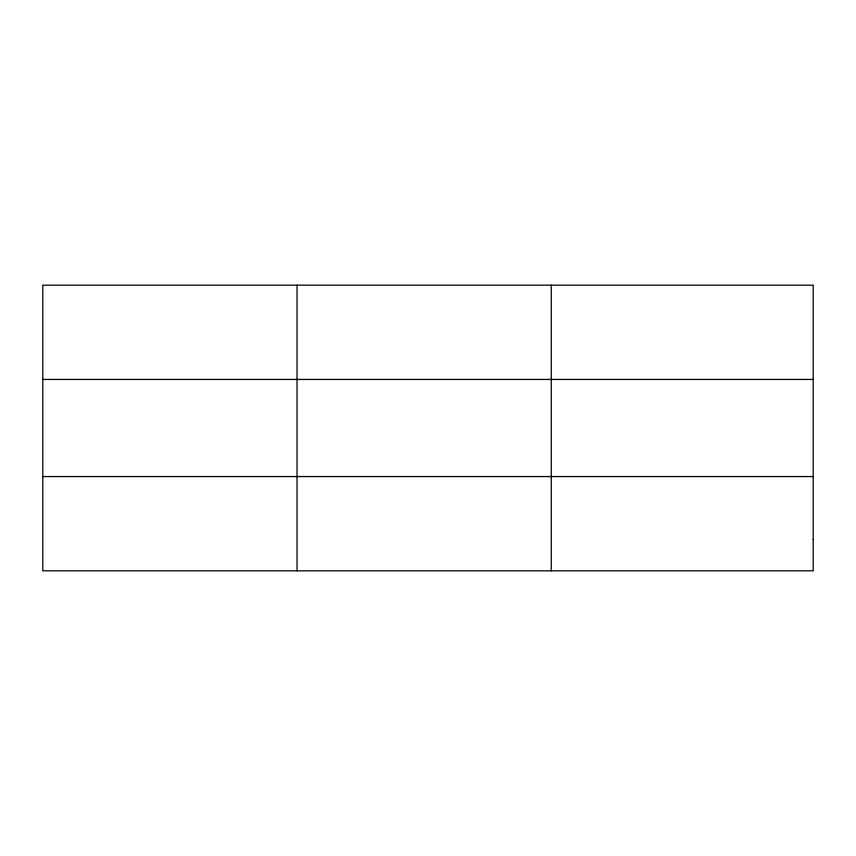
<?xml version="1.0" encoding="UTF-8"?>
<svg xmlns="http://www.w3.org/2000/svg" width="856" height="856" viewBox="0 0 856 856"><rect width="100%" height="100%" fill="white"/><g stroke="black" fill="none" stroke-linecap="round" stroke-linejoin="round"><path stroke-width="1.28" d="M297.032 570.834L297.032 285.166M551.264 570.834L551.264 285.166M42.8 379.433L813.2 379.433M42.8 476.567L813.2 476.567M813.2 539.408L813.2 570.834L42.8 570.834L42.8 285.166L813.2 285.166L813.2 539.408"/></g></svg>
